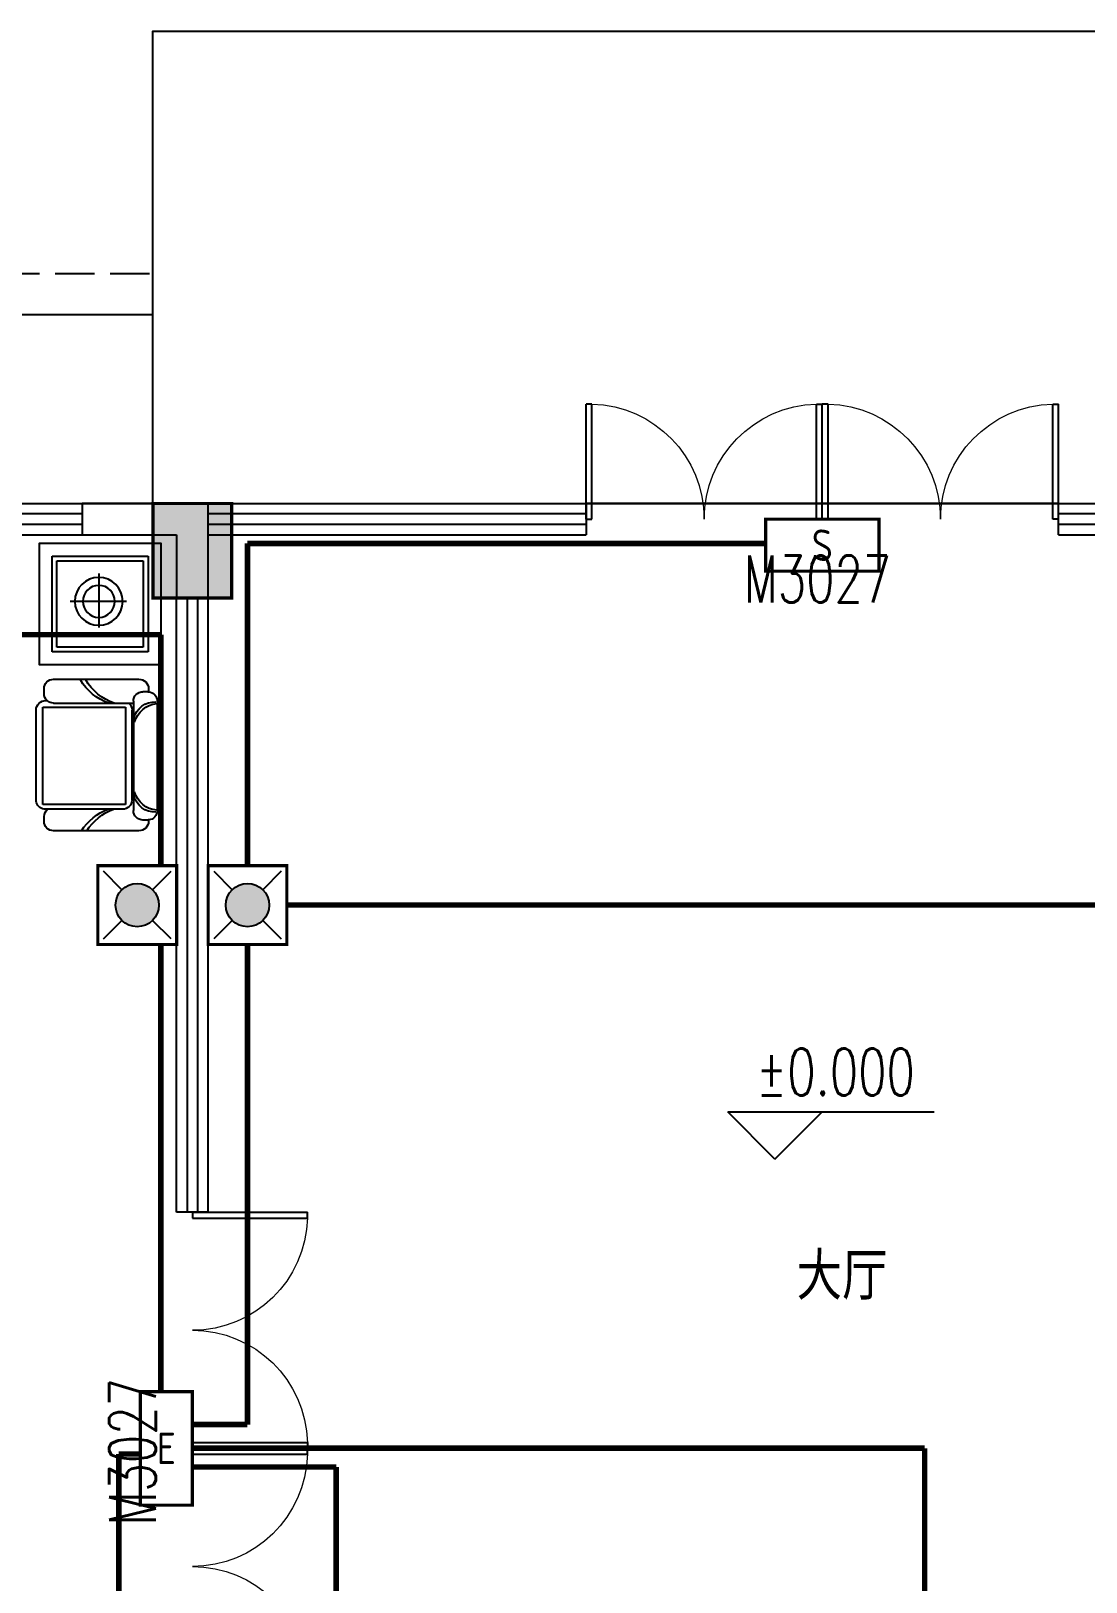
# Model space of a CAD drawing. Extents: x -6243262 to 3079315, y -2914302 to 172723.
# Drawn here: x -2030830 to -2024132, y -764893 to -755045 of the extents above; entities that cross this region are included whole.
import ezdxf
from ezdxf.enums import TextEntityAlignment as Align

# ---------------------------------------------------------------- set-up
doc = ezdxf.new("R2010")
doc.units = 0
doc.header["$LTSCALE"] = 1000
doc.linetypes.add('DASH', pattern=[0.35, 0.25, -0.1])
for name, color, linetype in [('0-柱网', 2, 'Continuous'), ('DIM_ELEV', 3, 'Continuous'), ('EQUIP-应急', 3, 'Continuous'), ('fur', 253, 'Continuous'), ('PUB_TEXT', 7, 'Continuous'), ('WALL', 9, 'Continuous'), ('WINDOW', 4, 'Continuous'), ('WINDOW_TEXT', 7, 'Continuous'), ('WIRE-应急', 1, 'DASH')]:
    doc.layers.add(name, color=color, linetype=linetype)
doc.styles.add('-宋体', font='', dxfattribs={"width": 0.8})
doc.styles.add('_TCH_DIM', font='SIMPLEX', dxfattribs={"bigfont": 'GBCBIG'})
doc.styles.add('_TCH_WINDOW', font='SIMPLEX', dxfattribs={"height": 3.5, "bigfont": 'GBCBIG'})
doc.styles.add('_TEL_ATTDEF', font='gbenor', dxfattribs={"bigfont": 'gbcbig'})
doc.styles.add('_TEL_DIM', font='SIMPLEX', dxfattribs={"width": 0.8, "height": 3.5, "bigfont": 'HZTXT'})
doc.styles.get('-宋体').set_extended_font_data('SimSun')

# ---------------------------------------------------------------- blocks, each defined once
blk = doc.blocks.new('$plan$00002641')
at = {"layer": 'fur', "color": 0}
for p, q in [((742.6, -1176.8), (133.6, -1176.8)), ((133.6, -1176.8), (133.6, -1785.8)), ((742.6, -1785.8), (742.6, -1176.8)), ((1712.1, -1118.4), (1093.3, -1118.4)), ((1093.3, -1118.4), (1093.3, -1642.8)), ((1712.1, -1642.8), (1712.1, -1118.4)), ((1741.9, -1623.1), (1741.9, -1146.5)), ((712.1, -1207.2), (164, -1207.2)), ((164, -1207.2), (164, -1755.3)), ((712.1, -1755.3), (712.1, -1207.2)), ((1067.9, -1186.3), (1067.9, -1692.4)), ((421.5, -1649.6), (421.5, -1291.2)), ((244.6, -1472.9), (588.3, -1472.9)), ((1093.3, -1642.8), (1712.1, -1642.8)), ((164, -1755.3), (712.1, -1755.3)), ((995.4, -1783.7), (995.4, -1753.3)), ((1056.3, -1692.4), (1749, -1692.4)), ((1681, -1684), (1112.4, -1684)), ((1809.9, -1783.7), (1809.9, -1753.3)), ((133.6, -1785.8), (742.6, -1785.8))]:
    blk.add_line(p, q, dxfattribs=at)
blk.add_lwpolyline([(995.6, -1788.9, 0.389489), (1056.3, -1844.6), (1749, -1844.6, 0.389489), (1809.7, -1788.9), (1817.8, -1788.9, 0.414214), (1878.7, -1728), (1878.7, -1186.3, 0.414214), (1817.8, -1125.4), (1787.3, -1125.4, 0.199654), (1741.9, -1146.5), (1741.9, -1125.8, 0.314071), (1691.1, -1075), (1112.4, -1075, 0.414214), (1051.5, -1135.9), (1051.5, -1144.7, 0.207927), (1007, -1125.4), (976.5, -1125.4, 0.414214), (915.6, -1186.3), (915.6, -1728, 0.414214), (976.5, -1788.9)], format="xyb", close=True, dxfattribs=at)
blk.add_lwpolyline([(823.8, -1867), (823.8, -1095.6), (52.4, -1095.6), (52.4, -1867)], close=True, dxfattribs=at)
for radius in [152.2, 101.5]:
    blk.add_circle((421.5, -1472.9), radius, dxfattribs=at)
for centre, radius, start, end in [((1007, -1186.3), 60.9, 0, 43.01614), ((1790, -1190.6), 65.3, 137.47278, 137.47278), ((751.1, -1645.6), 334.7, 18.82323, 59.8898), ((2057.2, -1645.6), 334.7, 122.23521, 160.42787), ((751.1, -1679.5), 334.7, 18.82323, 59.8898), ((2057.2, -1679.5), 334.7, 122.23521, 160.42787), ((1112.4, -1623.1), 60.9, 223.01614, 270), ((1681, -1623.1), 60.9, 270, 0), ((1056.3, -1753.3), 60.9, 90, 180), ((1197.9, -1829.1), 138.3, 103.37729, 182.69054), ((1232.7, -1856.4), 162.3, 105.8072, 174.63358), ((1586.5, -1856.4), 162.3, 5.36642, 74.1928), ((1621.3, -1829.1), 138.3, 357.30946, 76.62271), ((1749, -1753.3), 60.9, 0, 90), ((1056.3, -1783.7), 60.9, 180, 184.87856), ((1749, -1783.7), 60.9, 355.12144, 0)]:
    blk.add_arc(centre, radius, start, end, dxfattribs=at)
blk = doc.blocks.new('1#柱网')
at = {"layer": '0-柱网'}
blk.add_hatch(color=0, dxfattribs=at).paths.add_polyline_path([(509855, 93967.2), (509855, 93367.2), (510355, 93367.2), (510355, 93967.2)])
at = {"layer": '0-柱网', "color": 0, "const_width": 20}
blk.add_lwpolyline([(509855, 93967.2), (509855, 93367.2), (510355, 93367.2), (510355, 93967.2), (509855, 93967.2)], dxfattribs=at)
blk = doc.blocks.new('$DorLib2D$00000002')
at = {"color": 0}
for p, q in [((-0.5, 0), (-0.5, 0.4875)), ((-0.475, 0.4875), (-0.5, 0.4875)), ((-0.475, 0), (-0.475, 0.4875)), ((0.475, 0), (0.475, 0.4875)), ((0.475, 0.4875), (0.5, 0.4875)), ((0.5, 0), (0.5, 0.4875)), ((-0.5, 0), (-0.475, 0)), ((0.5, 0), (0.475, 0))]:
    blk.add_line(p, q, dxfattribs=at)
at = {"color": 0, "lineweight": 13}
for centre, start, end in [((-0.4875, 0), 0, 88.53072), ((0.4875, 0), 91.46928, 180)]:
    blk.add_arc(centre, 0.4875, start, end, dxfattribs=at)
blk = doc.blocks.new('$WINLIB2D$00000001')
at = {"color": 0}
for points in [[(-0.5, 0.5), (-0.5, -0.5)], [(-0.5, 0.5), (0.5, 0.5)], [(0.5, -0.5), (0.5, 0.5)], [(0.5, 0.1667), (-0.5, 0.1667)], [(0.5, -0.1667), (-0.5, -0.1667)], [(-0.5, -0.5), (0.5, -0.5)]]:
    blk.add_lwpolyline(points, dxfattribs=at)
blk = doc.blocks.new('11')
at = {"color": 8}
for points in [[(1313445.1, -771352.2), (1313445.1, -768352.2), (1321945.1, -768352.2), (1321945.1, -771352.2)], [(1321945.1, -770152.2), (1338995.1, -770152.2), (1338995.1, -786752.2), (1322995.1, -786752.2), (1322995.1, -788252.2), (1317395.1, -788252.2), (1317395.1, -786752.2), (1301995.1, -786752.2), (1301995.1, -788252.2), (1296395.1, -788252.2), (1296395.1, -770152.2), (1313445.1, -770152.2)]]:
    blk.add_lwpolyline(points, dxfattribs=at)
at = {"color": 8, "linetype": 'DASH'}
blk.add_lwpolyline([(1295673.7, -769892.2), (1313445.1, -769892.2)], dxfattribs=at)
at = {"color": 8}
blk.add_lwpolyline([(1297595.1, -771352.2), (1337795.1, -771352.2), (1337795.1, -785552.2), (1321795.1, -785552.2), (1321795.1, -787052.2), (1318595.1, -787052.2), (1318595.1, -785552.2), (1300795.1, -785552.2), (1300795.1, -787052.2), (1297595.1, -787052.2)], close=True, dxfattribs=at)
at = {"layer": 'DIM_ELEV', "color": 8}
for p, q in [((1317394.5, -775516.1), (1317094.5, -775216.1)), ((1317094.5, -775216.1), (1318404.3, -775216.1)), ((1317394.5, -775516.1), (1317694.5, -775216.1))]:
    blk.add_line(p, q, dxfattribs=at)
at = {"layer": 'WALL', "color": 8}
for p, q in [((1313695.1, -771352.2), (1312995.1, -771352.2)), ((1312995.1, -771352.2), (1312995.1, -771552.2)), ((1313795.1, -771352.2), (1313695.1, -771352.2)), ((1313795.1, -771552.2), (1313795.1, -771352.2)), ((1312995.1, -771552.2), (1313595.1, -771552.2)), ((1313595.1, -771552.2), (1313595.1, -771952.2)), ((1313795.1, -771952.2), (1313795.1, -771552.2)), ((1313595.1, -771952.2), (1313795.1, -771952.2))]:
    blk.add_line(p, q, dxfattribs=at)
at = {"layer": 'WINDOW', "color": 8}
for p, q in [((1317695.1, -771352.2), (1316195.1, -771352.2)), ((1319195.1, -771352.2), (1317695.1, -771352.2))]:
    blk.add_line(p, q, dxfattribs=at)
at = {"color": 8, "yscale": -1, "rotation": 270}
blk.add_blockref('$plan$00002641', (1311628.1, -771552.2), dxfattribs=at)
at = {"layer": '0-柱网', "color": 8}
blk.add_blockref('1#柱网', (803590.1, -865319.4), dxfattribs=at)
at = {"layer": 'WINDOW', "color": 8}
ref = blk.add_blockref('$DorLib2D$00000002', (1316945.1, -771452.2), dxfattribs=dict(at, xscale=1500, yscale=-1500, zscale=1500, rotation=180))
ref.add_attrib('A', 'M3027', (1317196.7, -771980.8), dxfattribs={"layer": 'WINDOW_TEXT', "color": 8, "height": 297.5, "style": '_TCH_WINDOW', "width": 0.705882})
for name, p, xscale, yscale, zscale, rotation in [('$DorLib2D$00000002', (1318445.1, -771452.2), 1500, -1500, 1500, 180), ('$WINLIB2D$00000001', (1311695.1, -771452.2), -2600, 200, -2600, 180), ('$WINLIB2D$00000001', (1314995.1, -771452.2), -2399.999999999942, 200, -2399.999999999942, 180), ('$WINLIB2D$00000001', (1320395.1, -771452.2), -2400.000000000058, 200, -2400.000000000058, 180), ('$WINLIB2D$00000001', (1313695.1, -773902.2), 3900.000000002212, -200, 3900.000000002212, 90), ('$DorLib2D$00000002', (1313695.1, -778102.2), 1500, -1500, 1500, 90)]:
    blk.add_blockref(name, p, dxfattribs=dict(at, xscale=xscale, yscale=yscale, zscale=zscale, rotation=rotation))
ref = blk.add_blockref('$DorLib2D$00000002', (1313695.1, -776602.2), dxfattribs=dict(at, xscale=1500, yscale=-1500, zscale=1500, rotation=90))
ref.add_attrib('A', 'M3027', (1313464, -777842.5), dxfattribs={"layer": 'WINDOW_TEXT', "color": 8, "height": 297.5, "rotation": 90, "style": '_TCH_WINDOW', "width": 0.705882})
at = {"layer": 'DIM_ELEV', "color": 7, "style": '_TCH_DIM', "width": 0.705882}
blk.add_text('%%P0.000', height=297.5, dxfattribs=at).set_placement((1317274.3, -775111.1))
at = {"layer": 'PUB_TEXT', "color": 8, "style": '-宋体', "width": 0.8}
blk.add_text('大厅', height=264.35, dxfattribs=at).set_placement((1317532.1, -776379.9))
blk = doc.blocks.new('$equip$00003165')
for p, q in [((0.72, 0.66), (-0.72, 0.66)), ((-0.72, 0.66), (-0.72, 0)), ((0.72, 0), (0.72, 0.66)), ((-0.72, 0), (0.72, 0))]:
    blk.add_line(p, q)
at = {"const_width": 0.04}
blk.add_lwpolyline([(-0.72, 0.66), (-0.72, 0), (0.72, 0), (0.72, 0.66), (-0.72, 0.66), (-0.72, 0)], dxfattribs=at)
for p in [(0, 0.66), (-0.72, 0.33), (0.72, 0.33), (0, 0)]:
    blk.add_point(p)
at = {"color": 7, "style": '_TEL_DIM'}
blk.add_attdef('$TEXT$', text='', height=0.4, dxfattribs=at).set_placement((0, 0.33), align=Align.MIDDLE_CENTER)
at = {"color": 7, "style": '_TEL_DIM', "flags": 1}
for tag in ['A', 'REMARK']:
    blk.add_attdef(tag, text='', height=0.00002, dxfattribs=at).set_placement((0, 0), align=Align.MIDDLE_CENTER)
blk = doc.blocks.new('$equip$00002534')
for p, q in [((-0.72, 0.66), (-0.72, 0)), ((0.72, 0.66), (-0.72, 0.66)), ((0.72, 0), (0.72, 0.66)), ((-0.72, 0), (0.72, 0))]:
    blk.add_line(p, q)
at = {"const_width": 0.04}
blk.add_lwpolyline([(-0.72, 0.66), (-0.72, 0), (0.72, 0), (0.72, 0.66), (-0.72, 0.66), (-0.72, 0)], dxfattribs=at)
for p in [(0, 0.66), (-0.72, 0.33), (0.72, 0.33), (0, 0)]:
    blk.add_point(p)
at = {"color": 7, "style": '_TEL_DIM'}
blk.add_attdef('$TEXT$', text='', height=0.4, dxfattribs=at).set_placement((0, 0.33), align=Align.MIDDLE_CENTER)
at = {"color": 7, "style": '_TEL_DIM', "flags": 1}
blk.add_attdef('A', text='', height=0.00002, dxfattribs=at).set_placement((0, 0), align=Align.MIDDLE_CENTER)
blk = doc.blocks.new('$equip$00002604')
blk.add_hatch(color=256).paths.add_polyline_path([(0.275, 0.5, 1), (-0.274, 0.5, 1)])
for p, q in [((-0.429, 0.929), (-0.194, 0.694)), ((0.194, 0.694), (0.429, 0.929)), ((-0.429, 0.071), (-0.194, 0.306)), ((0.194, 0.306), (0.429, 0.071))]:
    blk.add_line(p, q)
at = {"const_width": 0.04}
blk.add_lwpolyline([(-0.5, 1), (-0.5, 0), (0.5, 0), (0.5, 1), (-0.5, 1), (-0.5, 0)], dxfattribs=at)
blk.add_lwpolyline([(-0.5, 1), (-0.5, 0), (0.5, 0), (0.5, 1)], close=True)
blk.add_circle((0, 0.5), 0.275)
for p in [(0, 1), (-0.5, 0.5), (0.5, 0.5), (0, 0)]:
    blk.add_point(p)
at = {"color": 7, "style": '_TEL_DIM', "flags": 1}
blk.add_attdef('A', text='', height=0.000025, dxfattribs=at).set_placement((0, 0), align=Align.MIDDLE_CENTER)

msp = doc.modelspace()

# ---------------------------------------------------------------- linework, layer by layer
at = {"layer": 'WIRE-应急', "linetype": 'DASH', "const_width": 35}
for points in [[(-2029455.9, -760344.6), (-2029455.9, -758298.6)], [(-2029455.9, -758298.6), (-2026165.9, -758298.6)], [(-2037555.9, -758878.1), (-2030005.9, -758878.1)], [(-2030005.9, -760344.6), (-2030005.9, -758878.1)], [(-2029205.9, -760594.6), (-2022405.9, -760594.6)], [(-2030005.9, -763684.6), (-2030005.9, -760844.6)], [(-2029455.9, -763893.1), (-2029455.9, -760844.6)], [(-2029805.9, -763893.1), (-2029455.9, -763893.1)], [(-2029805.9, -764043.5), (-2025155.9, -764043.5)], [(-2025155.9, -766982.1), (-2025155.9, -764043.5)], [(-2030272.9, -769494.6), (-2030272.9, -764080.4)], [(-2030272.9, -764080.4), (-2030135.9, -764080.4)], [(-2029805.9, -764162.5), (-2028892.5, -764162.5)], [(-2028892.5, -766731.4), (-2028892.5, -764162.5)]]:
    msp.add_lwpolyline(points, dxfattribs=at)

# ---------------------------------------------------------------- block references
msp.add_blockref('11', (-3343501, 13307.6))
at = {"layer": 'EQUIP-应急'}
ref = msp.add_blockref('$equip$00003165', (-2025805.9, -758144.6), dxfattribs=dict(at, xscale=500, yscale=500, zscale=500, rotation=180))
ref.add_attrib('$TEXT$', 'S', dxfattribs={"layer": '0', "color": 7, "height": 200, "style": '_TEL_ATTDEF'}).set_placement((-2025805.9, -758309.6), align=Align.MIDDLE_CENTER)
at = {"layer": 'EQUIP-应急', "xscale": 500, "yscale": 500, "zscale": 500}
for p, rotation in [((-2029905.9, -760594.6), 90), ((-2029705.9, -760594.6), 270)]:
    msp.add_blockref('$equip$00002604', p, dxfattribs=dict(at, rotation=rotation))
at = {"layer": 'EQUIP-应急'}
ref = msp.add_blockref('$equip$00002534', (-2029805.9, -764044.6), dxfattribs=dict(at, xscale=500, yscale=500, zscale=500, rotation=90))
ref.add_attrib('$TEXT$', 'E', dxfattribs={"layer": '0', "color": 7, "height": 200, "style": '_TEL_ATTDEF'}).set_placement((-2029970.9, -764044.6), align=Align.MIDDLE_CENTER)

doc.saveas('drawing.dxf')
